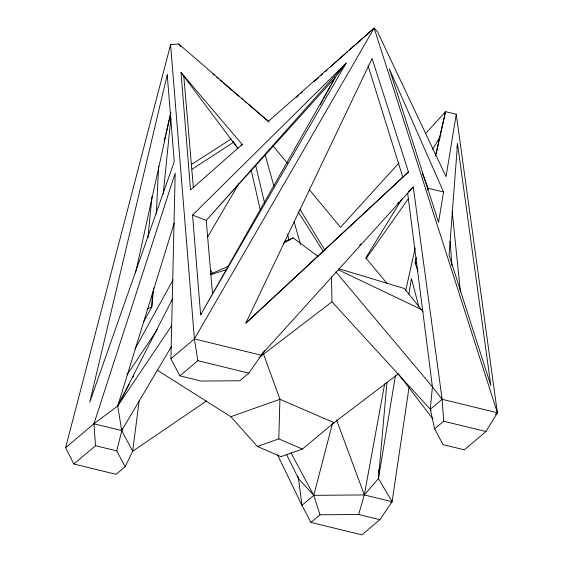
<?xml version="1.0" encoding="UTF-8"?>
<svg xmlns="http://www.w3.org/2000/svg" width="563" height="563" viewBox="0 0 563 563"><rect width="100%" height="100%" fill="white"/><g stroke="black" fill="none" stroke-linecap="round" stroke-linejoin="round"><path stroke-width="0.84" d="M439.787 139.124L439.802 137.428L432.447 149.392M264.617 350.601L248.853 373.121L239.824 380.75L201.146 381.06L179.9 375.88L170.906 358.765L175.184 173.13L93.937 423.784L95.506 445.72L73.837 464.025L65.611 447.712L170.596 44.632L178.717 43.97L269.008 121.925L248.255 104.254M277.453 454.707L301.958 505.307L310.952 522.429L361.939 534.85L379.905 519.67L392.094 501.703L378.456 478.564L378.505 476.812M378.61 472.434L378.681 469.809M432.806 418.844L398.344 373.846L334.07 422.693L302.408 449.077L278.798 438.873L279.917 399.294L263.505 354.014M152.496 292.155L151.764 307.032L143.319 322.367M156.352 213.384L158.667 166.12M457.522 143.79L449.077 255.215L490.83 385.486L457.522 143.79L456.938 147.246M310.952 522.429L319.988 514.8L358.659 514.491L364.324 494.933L378.456 478.564L386.95 382.376M425.48 133.727L445.544 111.636L456.255 114.247L497.389 412.756L485.968 431.525L464.299 449.83L443.053 444.65L434.657 428.851L430.315 409.259L432.419 386.844L407.668 193.257M147.97 237.438L152.017 196.431M153.713 287.792L151.764 307.032L146.999 308.988M163.186 194.193L170.892 118.089M139.138 400.905L132.685 451.209L125.148 466.699L116.119 474.327L73.837 464.025M390.75 502.836L392.094 501.703L409.083 387.091M443.538 191.955L438.556 222.385L389.364 68.869L443.538 191.955L428.147 188.316L422.391 173.594M456.255 114.247L446.051 176.62L377.414 31.584L374.135 28.15L349.334 50.1M378.456 478.564L395.444 375.528M408.865 294.139L411.433 278.551L418.795 306.553M384.691 383.79L364.324 494.933L313.767 495.334L301.958 505.307L298.51 478.691L297.778 476.164M135.521 272.999L170.87 112.445M405.663 290.719L415.198 247.896M436.177 153.699L445.544 111.636L435.488 155.951M427.76 190.012L428.147 188.316M417.95 271.014L415.093 262.71L416.275 257.572M164.199 140.94L165.409 135.81M165.811 134.107L170.448 114.451M125.148 466.699L116.752 450.9L122.248 428.9M332.508 423.39L313.767 495.334L319.988 514.8M174.171 223.131L117.709 405.979L121.714 430.554L132.685 451.209L206.628 400.905M172.517 298.967L117.709 405.979L93.937 423.784L65.611 447.712M129.223 384.276L117.709 405.979L171.856 325.372M132.917 377.301L133.741 375.753M320.389 104.57L322.909 99.954M323.753 98.412L335.112 77.645L346.154 63.14L192.56 215.087L200.625 314.766L201.758 313.492M368.744 33.534L369.581 32M134.972 349.039L173.059 279.853M170.906 358.765L194.397 338.919L374.135 28.15L497.389 412.756L495.412 414.424M207.465 237.269L238.888 183.615M171.412 346.519L121.714 430.554L93.937 423.784M402.123 198.76L365.83 257.854L386.908 283.295M126.985 374.881L157.225 329.58M365.936 258.832L408.337 198.739M241.112 145.817L242.189 144.431L181.026 72.5L190.526 189.963L242.189 144.431M359.75 245.123L360.932 243.821M397.52 203.454L398.703 202.152M434.657 428.851L443.686 421.223L442.117 399.287L413.263 186.979L261.042 355.162L194.397 338.919L170.596 44.632M398.935 162.974L340.516 227.318L309.228 189.569M245.897 323.176L408.449 171.968L372.087 58.503L245.841 323.106L408.449 171.968M408.189 191.786L413.263 186.979M296.434 97.399L298.397 95.647M301.008 93.31L302.317 92.142M314.07 81.635L318.644 77.546M320.6 75.794L322.557 74.042M325.175 71.705L327.131 69.953M330.397 67.032L347.378 51.852M268.227 121.481L374.135 28.15M179.9 375.88L197.873 360.7L248.853 373.121M431.124 410.786L430.315 409.259L442.117 399.287L497.389 412.756M258.966 357.681L331.973 301.81L331.501 276.806M191.99 169.273L233.8 142.122M191.251 164.593L231.027 139.089M283.175 243.427L293.14 237.853L318.123 256.573M210.182 274.251L227.902 266.475M284.28 241.738L293.14 237.853M157.478 370.313L230.844 416.726L279.917 399.294L334.07 422.693L332.43 423.277M230.844 416.726L257.397 446.473L278.798 438.873M302.408 449.077L281.007 456.677L257.397 446.473M211.181 274.561L226.952 269.431M415.093 262.71L416.733 263.027M443.686 421.223L485.968 431.525M392.094 501.703L364.324 494.933L336.54 419.878M95.506 445.72L116.752 450.9M358.659 514.491L379.905 519.67M338.877 268.741L404.473 288.53L423.066 311.853M192.56 215.087L206.213 220.414L212.518 293.752M338.447 269.867L421.701 309.608M212.772 74.034L214.109 75.175M216.79 77.455L218.127 78.595M220.133 80.305L222.146 82.015M223.483 83.155L238.881 96.273M241.555 98.553L242.899 99.693M244.905 101.403L246.911 103.113M331.973 301.81L430.315 409.259M335.829 271.838L432.419 386.844L442.117 399.287M272.914 145.754L287.44 163.277M178.717 43.97L180.786 46.588M181.026 72.5L237.903 148.562M233.075 141.271L237.945 148.541M298.165 211.857L323.634 251.95M300.002 209.401L325.104 250.528M210.442 269.902L212.638 273.709M290.994 452.948L313.767 495.334L298.51 478.691L286.49 454.306M368.047 65.597L402.848 177.282M294.076 221.583L300.501 244.426M265.11 154.776L273.907 186.057M287.461 234.243L289.122 240.162M255.757 165.621L264.652 203.264M251.161 169.991L260.373 210.295M194.397 338.919L197.873 360.7M452.188 211.406L460.435 291.908M183.707 75.153L193.376 187.676M450.118 241.126L451.955 265.68M167.232 74.823L89.763 402.172L174.256 161.644L167.232 74.823M335.112 77.645L200.625 314.766L346.154 63.14L206.213 220.414L335.112 77.645"/></g></svg>
